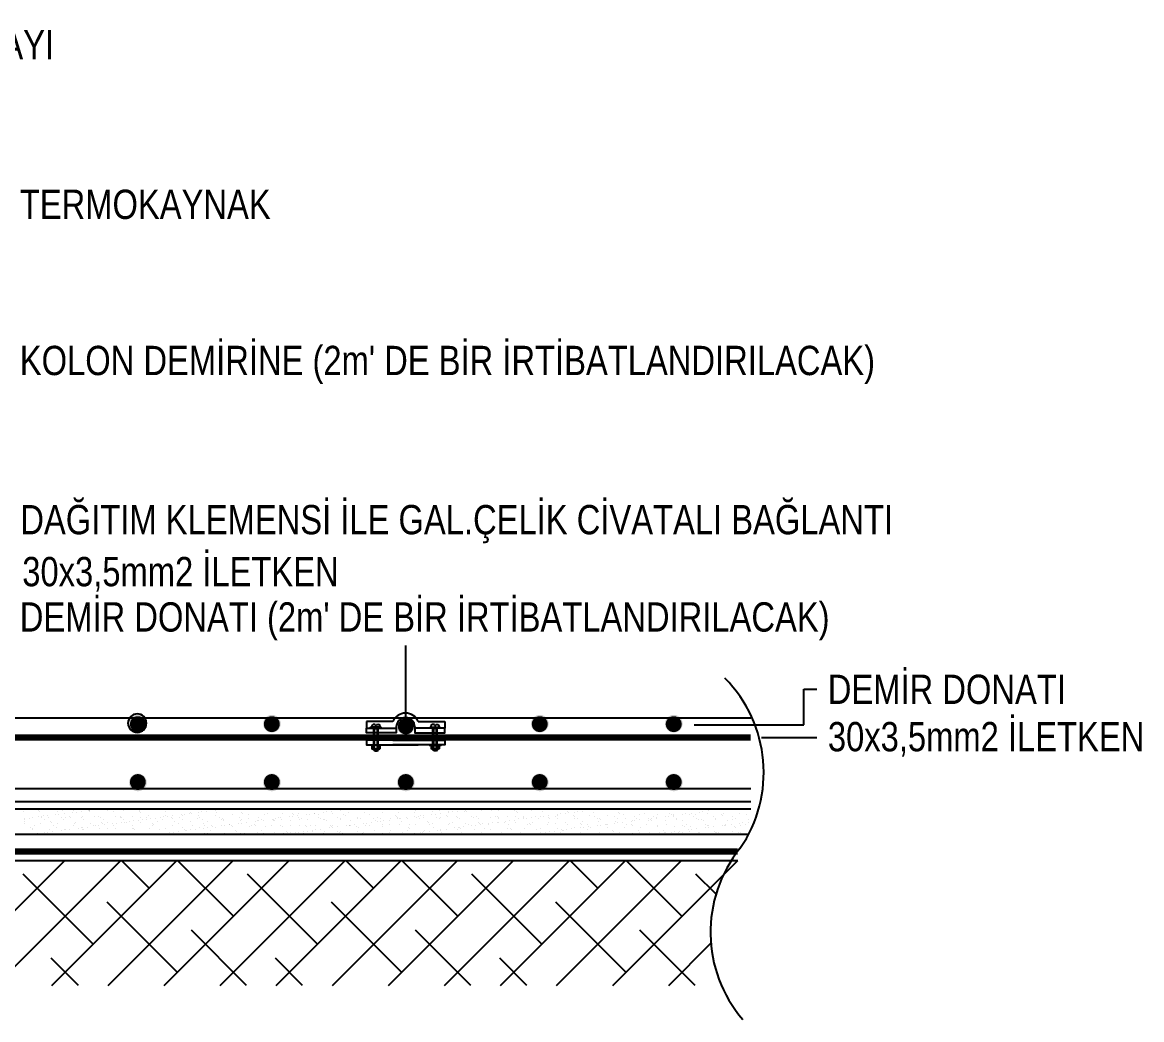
# Model space of a CAD drawing. Header units: millimetres. Extents: x -1335 to 33749, y 2338 to 5277.
# Drawn here: x 8747 to 9258, y 3627 to 4082 of the extents above; entities that cross this region are included whole.
import ezdxf

# ---------------------------------------------------------------- set-up
doc = ezdxf.new("R2010")
doc.units = ezdxf.units.MM
doc.layers.add('SEMBOL', color=51, linetype='Continuous', lineweight=0)
doc.styles.add('ELEKTRIK', font='arial.ttf', dxfattribs={"height": 0.2})

# ---------------------------------------------------------------- blocks, each defined once
blk = doc.blocks.new('B')
at = {"layer": 'SEMBOL'}
h = blk.add_hatch(color=256, dxfattribs=at)
edge = h.paths.add_edge_path()
edge.add_arc((0, 0), 3.48, 540, 900, ccw=False)
blk = doc.blocks.new('Hex Nut - 10 mm side')
at = {"color": 0, "linetype": 'Continuous'}
for p, q in [((-9.2, -6.8), (-9.2, 6.8)), ((-0.7, 9.1), (-8.5, 9.1)), ((-0.7, 4.5), (-8.5, 4.5)), ((0, -6.8), (0, 6.8)), ((-0.7, -4.5), (-8.5, -4.5)), ((-0.7, -9.1), (-8.5, -9.1))]:
    blk.add_line(p, q, dxfattribs=at)
for centre, radius, start, end in [((-5, 6.8), 4.19, 147.1328, 212.8672), ((6.6, 0), 15.7, 163.2214, 196.7786), ((-4.2, 6.8), 4.19, 327.1328, 32.8672), ((-15.7, 0), 15.7, 343.2214, 16.7787), ((-5, -6.8), 4.19, 147.1328, 212.8672), ((-4.2, -6.8), 4.19, 327.1328, 32.8672)]:
    blk.add_arc(centre, radius, start, end, dxfattribs=at)
blk = doc.blocks.new('buat')
blk.add_hatch(color=256).paths.add_polyline_path([(-3.39, 0.39, 1), (3.88, 0.39, 1)])
blk.add_circle((0.25, 0.39), 3.64)

msp = doc.modelspace()

# ---------------------------------------------------------------- linework, layer by layer
for p, q in [((8922.39, 3761.16), (8922.39, 3798.13)), ((9104.01, 3761.85), (9104.01, 3778.16)), ((9104.01, 3778.16), (9109.95, 3778.16)), ((8916.5, 3763.42), (8904.4, 3763.42)), ((8904.4, 3763.42), (8904.4, 3760.3)), ((8906.79, 3760.78), (8906.79, 3761.18)), ((8910.72, 3760.78), (8906.79, 3760.78)), ((8908.48, 3761.96), (8907.57, 3761.96)), ((8907.77, 3750.39), (8907.77, 3760.78)), ((8907.77, 3760.19), (8909.74, 3760.19)), ((8908.1, 3750.39), (8908.1, 3760.19)), ((8908.48, 3761.96), (8908.48, 3761.49)), ((8909.03, 3761.49), (8908.48, 3761.49)), ((8909.03, 3761.96), (8909.93, 3761.96)), ((8909.03, 3761.96), (8909.03, 3761.49)), ((8909.41, 3750.39), (8909.41, 3760.19)), ((8909.74, 3750.39), (8909.74, 3760.78)), ((8910.72, 3760.78), (8910.72, 3761.18)), ((8918.05, 3760.93), (8918.05, 3758.24)), ((8926.48, 3760.93), (8926.48, 3758.24)), ((8928.04, 3763.42), (8940.14, 3763.42)), ((8933.82, 3760.78), (8933.82, 3761.18)), ((8933.82, 3760.78), (8937.75, 3760.78)), ((8935.51, 3761.96), (8934.6, 3761.96)), ((8934.8, 3750.39), (8934.8, 3760.78)), ((8936.77, 3760.19), (8934.8, 3760.19)), ((8935.12, 3750.39), (8935.12, 3760.19)), ((8935.51, 3761.96), (8935.51, 3761.49)), ((8935.51, 3761.49), (8936.06, 3761.49)), ((8936.06, 3761.96), (8936.06, 3761.49)), ((8936.06, 3761.96), (8936.96, 3761.96)), ((8936.44, 3750.39), (8936.44, 3760.19)), ((8936.77, 3750.39), (8936.77, 3760.78)), ((8937.75, 3760.78), (8937.75, 3761.18)), ((8940.14, 3763.42), (8940.14, 3760.3)), ((9053.97, 3761.85), (9104.01, 3761.85)), ((9084.7, 3756.15), (9109.95, 3756.15)), ((8907.77, 3750.39), (8909.74, 3750.39)), ((8908.1, 3750.07), (8907.77, 3750.39)), ((8908.1, 3750.07), (8909.41, 3750.07)), ((8909.41, 3750.07), (8909.74, 3750.39)), ((8935.12, 3750.07), (8934.8, 3750.39)), ((8936.77, 3750.39), (8934.8, 3750.39)), ((8936.44, 3750.07), (8935.12, 3750.07)), ((8936.44, 3750.07), (8936.77, 3750.39)), ((9079.84, 3726.69), (8641.55, 3726.69)), ((9079.84, 3723.39), (8638.25, 3723.39)), ((8747.99, 3722.28), (8747.99, 3722.28)), ((8748.49, 3719.01), (8748.49, 3719.01)), ((8750.39, 3723.14), (8750.39, 3723.14)), ((8750.84, 3719.32), (8750.84, 3719.32)), ((8751.91, 3719.56), (8751.91, 3719.56)), ((8754.09, 3723.16), (8754.09, 3723.16)), ((8754.63, 3722.67), (8754.63, 3722.67)), ((8754.77, 3719.84), (8754.77, 3719.84)), ((8755.4, 3722.24), (8755.4, 3722.24)), ((8756.13, 3719.49), (8756.13, 3719.49)), ((8756.28, 3720.04), (8756.28, 3720.04)), ((8757.15, 3720.36), (8757.15, 3720.36)), ((8758.64, 3720.35), (8758.64, 3720.35)), ((8759.41, 3723.16), (8759.41, 3723.16)), ((8759.49, 3719.66), (8759.49, 3719.66)), ((8762.57, 3720.87), (8762.57, 3720.87)), ((8763.22, 3722.53), (8763.22, 3722.53)), ((8764.08, 3721.06), (8764.08, 3721.06)), ((8765.15, 3719.5), (8765.15, 3719.5)), ((8765.85, 3722.9), (8765.85, 3722.9)), ((8766.43, 3721.37), (8766.43, 3721.37)), ((8766.9, 3719.63), (8766.9, 3719.63)), ((8768.43, 3723.17), (8768.43, 3723.17)), ((8768.73, 3720.26), (8768.73, 3720.26)), ((8769.27, 3719.77), (8769.27, 3719.77)), ((8770.36, 3721.89), (8770.36, 3721.89)), ((8770.8, 3722.62), (8770.8, 3722.62)), ((8771.87, 3722.09), (8771.87, 3722.09)), ((8774.16, 3719.52), (8774.16, 3719.52)), ((8774.22, 3722.4), (8774.22, 3722.4)), ((8774.72, 3719.91), (8774.72, 3719.91)), ((8777.44, 3723.19), (8777.44, 3723.19)), ((8777.44, 3722.81), (8777.44, 3722.81)), ((8777.97, 3722.32), (8777.97, 3722.32)), ((8778.16, 3722.92), (8778.16, 3722.92)), ((8778.21, 3722.59), (8778.21, 3722.59)), ((8779.66, 3723.12), (8779.66, 3723.12)), ((8780.49, 3720.01), (8780.49, 3720.01)), ((8782.3, 3720), (8782.3, 3720)), ((8783.18, 3719.53), (8783.18, 3719.53)), ((8786.03, 3722.87), (8786.03, 3722.87)), ((8786.46, 3723.21), (8786.46, 3723.21)), ((8789.19, 3722.55), (8789.19, 3722.55)), ((8789.7, 3719.97), (8789.7, 3719.97)), ((8792.08, 3719.91), (8792.08, 3719.91)), ((8792.2, 3719.55), (8792.2, 3719.55)), ((8792.61, 3719.42), (8792.61, 3719.42)), ((8793.61, 3722.97), (8793.61, 3722.97)), ((8795.48, 3723.22), (8795.48, 3723.22)), ((8797.52, 3720.25), (8797.52, 3720.25)), ((8800.78, 3722.45), (8800.78, 3722.45)), ((8801.01, 3722.93), (8801.01, 3722.93)), ((8801.22, 3719.57), (8801.22, 3719.57)), ((8801.31, 3721.96), (8801.31, 3721.96)), ((8803.83, 3719.65), (8803.83, 3719.65)), ((8804.49, 3723.24), (8804.49, 3723.24)), ((8805.1, 3720.35), (8805.1, 3720.35)), ((8805.72, 3719.05), (8805.72, 3719.05)), ((8808.07, 3719.36), (8808.07, 3719.36)), ((8808.84, 3723.21), (8808.84, 3723.21)), ((8810.23, 3719.58), (8810.23, 3719.58)), ((8812, 3719.88), (8812, 3719.88)), ((8812.51, 3720.31), (8812.51, 3720.31)), ((8812.54, 3722.19), (8812.54, 3722.19)), ((8813.51, 3723.26), (8813.51, 3723.26)), ((8813.51, 3720.07), (8813.51, 3720.07)), ((8815.42, 3719.55), (8815.42, 3719.55)), ((8815.86, 3720.38), (8815.86, 3720.38)), ((8815.95, 3719.06), (8815.95, 3719.06)), ((8816.41, 3723.31), (8816.41, 3723.31)), ((8819.25, 3719.6), (8819.25, 3719.6)), ((8819.8, 3720.9), (8819.8, 3720.9)), ((8820.33, 3720.59), (8820.33, 3720.59)), ((8821.3, 3721.1), (8821.3, 3721.1)), ((8822.53, 3723.27), (8822.53, 3723.27)), ((8823.66, 3721.41), (8823.66, 3721.41)), ((8823.82, 3723.27), (8823.82, 3723.27)), ((8824.12, 3722.09), (8824.12, 3722.09)), ((8824.66, 3721.61), (8824.66, 3721.61)), ((8827.18, 3719.3), (8827.18, 3719.3)), ((8827.59, 3721.93), (8827.59, 3721.93)), ((8827.91, 3720.69), (8827.91, 3720.69)), ((8828.27, 3719.62), (8828.27, 3719.62)), ((8829.1, 3722.13), (8829.1, 3722.13)), ((8831.45, 3722.44), (8831.45, 3722.44)), ((8831.54, 3723.29), (8831.54, 3723.29)), ((8835.32, 3720.65), (8835.32, 3720.65)), ((8835.39, 3722.95), (8835.39, 3722.95)), ((8835.88, 3721.84), (8835.88, 3721.84)), ((8836.89, 3723.15), (8836.89, 3723.15)), ((8837.28, 3719.63), (8837.28, 3719.63)), ((8838.76, 3719.2), (8838.76, 3719.2)), ((8840.56, 3723.31), (8840.56, 3723.31)), ((8843.14, 3720.94), (8843.14, 3720.94)), ((8846.3, 3719.65), (8846.3, 3719.65)), ((8847.47, 3721.74), (8847.47, 3721.74)), ((8848, 3721.25), (8848, 3721.25)), ((8849.58, 3723.32), (8849.58, 3723.32)), ((8850.72, 3721.03), (8850.72, 3721.03)), ((8855.32, 3719.67), (8855.32, 3719.67)), ((8858.12, 3721), (8858.12, 3721)), ((8858.6, 3723.34), (8858.6, 3723.34)), ((8859.22, 3721.48), (8859.22, 3721.48)), ((8862.94, 3719.09), (8862.94, 3719.09)), ((8864.33, 3719.68), (8864.33, 3719.68)), ((8865.3, 3719.4), (8865.3, 3719.4)), ((8865.94, 3721.28), (8865.94, 3721.28)), ((8867.61, 3723.35), (8867.61, 3723.35)), ((8869.23, 3719.91), (8869.23, 3719.91)), ((8870.74, 3720.11), (8870.74, 3720.11)), ((8870.81, 3721.38), (8870.81, 3721.38)), ((8871.34, 3720.89), (8871.34, 3720.89)), ((8873.09, 3720.42), (8873.09, 3720.42)), ((8873.35, 3719.7), (8873.35, 3719.7)), ((8873.52, 3721.38), (8873.52, 3721.38)), ((8876.63, 3723.37), (8876.63, 3723.37)), ((8877.03, 3720.94), (8877.03, 3720.94)), ((8878.53, 3721.14), (8878.53, 3721.14)), ((8880.89, 3721.45), (8880.89, 3721.45)), ((8880.93, 3721.34), (8880.93, 3721.34)), ((8882.37, 3719.72), (8882.37, 3719.72)), ((8882.57, 3721.13), (8882.57, 3721.13)), ((8884.82, 3721.97), (8884.82, 3721.97)), ((8885.65, 3723.39), (8885.65, 3723.39)), ((8886.33, 3722.16), (8886.33, 3722.16)), ((8888.68, 3722.47), (8888.68, 3722.47)), ((8888.75, 3721.62), (8888.75, 3721.62)), ((8891.39, 3719.73), (8891.39, 3719.73)), ((8892.61, 3722.99), (8892.61, 3722.99)), ((8894.12, 3723.19), (8894.12, 3723.19)), ((8894.15, 3721.03), (8894.15, 3721.03)), ((8894.69, 3720.54), (8894.69, 3720.54)), ((8896.33, 3721.72), (8896.33, 3721.72)), ((8900.25, 3719), (8900.25, 3719)), ((8900.4, 3719.75), (8900.4, 3719.75)), ((8901.62, 3718.97), (8901.62, 3718.97)), ((8903.39, 3723.08), (8903.39, 3723.08)), ((8903.74, 3721.68), (8903.74, 3721.68)), ((8905.91, 3720.77), (8905.91, 3720.77)), ((8907.82, 3719.1), (8907.82, 3719.1)), ((8909.42, 3719.76), (8909.42, 3719.76)), ((8910.64, 3718.99), (8910.64, 3718.99)), ((8911.56, 3721.96), (8911.56, 3721.96)), ((8914.61, 3723.31), (8914.61, 3723.31)), ((8915.23, 3719.06), (8915.23, 3719.06)), ((8917.5, 3720.67), (8917.5, 3720.67)), ((8918.03, 3720.18), (8918.03, 3720.18)), ((8918.44, 3719.78), (8918.44, 3719.78)), ((8919.14, 3722.06), (8919.14, 3722.06)), ((8919.66, 3719), (8919.66, 3719)), ((8920.17, 3719.12), (8920.17, 3719.12)), ((8922.53, 3719.43), (8922.53, 3719.43)), ((8923.05, 3719.35), (8923.05, 3719.35)), ((8926.2, 3723.21), (8926.2, 3723.21)), ((8926.46, 3719.95), (8926.46, 3719.95)), ((8926.54, 3722.03), (8926.54, 3722.03)), ((8926.73, 3722.72), (8926.73, 3722.72)), ((8927.45, 3719.8), (8927.45, 3719.8)), ((8927.97, 3720.15), (8927.97, 3720.15)), ((8928.68, 3719.02), (8928.68, 3719.02)), ((8929.25, 3720.42), (8929.25, 3720.42)), ((8930.32, 3720.46), (8930.32, 3720.46)), ((8930.63, 3719.44), (8930.63, 3719.44)), ((8934.25, 3720.98), (8934.25, 3720.98)), ((8934.36, 3722.31), (8934.36, 3722.31)), ((8935.76, 3721.18), (8935.76, 3721.18)), ((8936.47, 3719.81), (8936.47, 3719.81)), ((8937.69, 3719.04), (8937.69, 3719.04)), ((8937.96, 3722.96), (8937.96, 3722.96)), ((8938.04, 3719.41), (8938.04, 3719.41)), ((8938.12, 3721.49), (8938.12, 3721.49)), ((8940.84, 3720.32), (8940.84, 3720.32)), ((8941.37, 3719.83), (8941.37, 3719.83)), ((8941.94, 3722.4), (8941.94, 3722.4)), ((8942.05, 3722), (8942.05, 3722)), ((8943.56, 3722.2), (8943.56, 3722.2)), ((8945.49, 3719.83), (8945.49, 3719.83)), ((8945.86, 3719.69), (8945.86, 3719.69)), ((8945.91, 3722.51), (8945.91, 3722.51)), ((8946.71, 3719.05), (8946.71, 3719.05)), ((8949.35, 3722.37), (8949.35, 3722.37)), ((8949.54, 3722.86), (8949.54, 3722.86)), ((8949.84, 3723.03), (8949.84, 3723.03)), ((8950.08, 3722.37), (8950.08, 3722.37)), ((8951.35, 3723.23), (8951.35, 3723.23)), ((8952.6, 3720.06), (8952.6, 3720.06)), ((8953.44, 3719.79), (8953.44, 3719.79)), ((8954.51, 3719.85), (8954.51, 3719.85)), ((8955.73, 3719.07), (8955.73, 3719.07)), ((8957.17, 3722.65), (8957.17, 3722.65)), ((8960.85, 3719.75), (8960.85, 3719.75)), ((8961.3, 3722.6), (8961.3, 3722.6)), ((8963.52, 3719.86), (8963.52, 3719.86)), ((8964.18, 3719.96), (8964.18, 3719.96)), ((8964.72, 3719.47), (8964.72, 3719.47)), ((8964.74, 3719.08), (8964.74, 3719.08)), ((8964.75, 3722.75), (8964.75, 3722.75)), ((8968.67, 3720.03), (8968.67, 3720.03)), ((8972.16, 3722.71), (8972.16, 3722.71)), ((8972.54, 3719.88), (8972.54, 3719.88)), ((8972.89, 3722.5), (8972.89, 3722.5)), ((8973.42, 3722.01), (8973.42, 3722.01)), ((8973.76, 3719.1), (8973.76, 3719.1)), ((8975.89, 3718.96), (8975.89, 3718.96)), ((8975.94, 3719.7), (8975.94, 3719.7)), ((8976.25, 3720.13), (8976.25, 3720.13)), ((8977.4, 3719.16), (8977.4, 3719.16)), ((8979.76, 3719.47), (8979.76, 3719.47)), ((8979.98, 3722.99), (8979.98, 3722.99)), ((8981.56, 3719.9), (8981.56, 3719.9)), ((8982.78, 3719.12), (8982.78, 3719.12)), ((8983.65, 3720.09), (8983.65, 3720.09)), ((8983.69, 3719.99), (8983.69, 3719.99)), ((8984.65, 3722.25), (8984.65, 3722.25)), ((8985.2, 3720.19), (8985.2, 3720.19)), ((8987.53, 3719.61), (8987.53, 3719.61)), ((8987.55, 3720.5), (8987.55, 3720.5)), ((8987.56, 3723.09), (8987.56, 3723.09)), ((8988.06, 3719.12), (8988.06, 3719.12)), ((8990.57, 3719.91), (8990.57, 3719.91)), ((8991.47, 3720.38), (8991.47, 3720.38)), ((8991.48, 3721.01), (8991.48, 3721.01)), ((8991.8, 3719.13), (8991.8, 3719.13)), ((8992.99, 3721.21), (8992.99, 3721.21)), ((8994.96, 3723.05), (8994.96, 3723.05)), ((8995.34, 3721.52), (8995.34, 3721.52)), ((8996.23, 3722.15), (8996.23, 3722.15)), ((8996.77, 3721.66), (8996.77, 3721.66)), ((8999.05, 3720.47), (8999.05, 3720.47)), ((8999.28, 3722.04), (8999.28, 3722.04)), ((8999.28, 3719.35), (8999.28, 3719.35)), ((8999.59, 3719.93), (8999.59, 3719.93)), ((9000.78, 3722.24), (9000.78, 3722.24)), ((9000.81, 3719.15), (9000.81, 3719.15)), ((9002.79, 3723.34), (9002.79, 3723.34)), ((9003.14, 3722.55), (9003.14, 3722.55)), ((9006.46, 3720.44), (9006.46, 3720.44)), ((9007.07, 3723.07), (9007.07, 3723.07)), ((9007.99, 3721.89), (9007.99, 3721.89)), ((9008.58, 3723.26), (9008.58, 3723.26)), ((9008.61, 3719.94), (9008.61, 3719.94)), ((9009.83, 3719.17), (9009.83, 3719.17)), ((9010.87, 3719.25), (9010.87, 3719.25)), ((9014.28, 3720.72), (9014.28, 3720.72)), ((9017.63, 3719.96), (9017.63, 3719.96)), ((9018.85, 3719.18), (9018.85, 3719.18)), ((9019.57, 3721.79), (9019.57, 3721.79)), ((9020.11, 3721.3), (9020.11, 3721.3)), ((9021.86, 3720.81), (9021.86, 3720.81)), ((9022.63, 3718.99), (9022.63, 3718.99)), ((9026.64, 3719.98), (9026.64, 3719.98)), ((9027.86, 3719.2), (9027.86, 3719.2)), ((9029.27, 3720.78), (9029.27, 3720.78)), ((9031.33, 3721.54), (9031.33, 3721.54)), ((9033.12, 3719), (9033.12, 3719)), ((9034.63, 3719.2), (9034.63, 3719.2)), ((9035.66, 3719.99), (9035.66, 3719.99)), ((9036.88, 3719.22), (9036.88, 3719.22)), ((9036.98, 3719.51), (9036.98, 3719.51)), ((9037.09, 3721.06), (9037.09, 3721.06)), ((9040.92, 3720.03), (9040.92, 3720.03)), ((9042.42, 3720.22), (9042.42, 3720.22)), ((9042.92, 3721.44), (9042.92, 3721.44)), ((9043.45, 3720.95), (9043.45, 3720.95)), ((9044.67, 3721.16), (9044.67, 3721.16)), ((9044.68, 3720.01), (9044.68, 3720.01)), ((9044.78, 3720.53), (9044.78, 3720.53)), ((9045.9, 3719.23), (9045.9, 3719.23)), ((9048.71, 3721.05), (9048.71, 3721.05)), ((9050.22, 3721.25), (9050.22, 3721.25)), ((9052.07, 3721.12), (9052.07, 3721.12)), ((9052.57, 3721.56), (9052.57, 3721.56)), ((9053.69, 3720.03), (9053.69, 3720.03)), ((9054.68, 3721.18), (9054.68, 3721.18)), ((9054.92, 3719.25), (9054.92, 3719.25)), ((9056.51, 3722.08), (9056.51, 3722.08)), ((9058.01, 3722.28), (9058.01, 3722.28)), ((9059.89, 3721.4), (9059.89, 3721.4)), ((9060.37, 3722.59), (9060.37, 3722.59)), ((9062.71, 3720.04), (9062.71, 3720.04)), ((9063.93, 3719.26), (9063.93, 3719.26)), ((9064.3, 3723.1), (9064.3, 3723.1)), ((9065.81, 3723.3), (9065.81, 3723.3)), ((9066.26, 3721.08), (9066.26, 3721.08)), ((9066.8, 3720.59), (9066.8, 3720.59)), ((9067.47, 3721.5), (9067.47, 3721.5)), ((9071.73, 3720.06), (9071.73, 3720.06)), ((9072.95, 3719.28), (9072.95, 3719.28)), ((9074.88, 3721.47), (9074.88, 3721.47)), ((9075.5, 3723.13), (9075.5, 3723.13)), ((9078.02, 3720.82), (9078.02, 3720.82)), ((8748.18, 3716.7), (8748.18, 3716.7)), ((8748.33, 3718.69), (8748.33, 3718.69)), ((8748.44, 3717.82), (8748.44, 3717.82)), ((8751.32, 3715.18), (8751.32, 3715.18)), ((8751.86, 3714.69), (8751.86, 3714.69)), ((8752.09, 3713.99), (8752.09, 3713.99)), ((8752.73, 3715.89), (8752.73, 3715.89)), ((8755.58, 3716.66), (8755.58, 3716.66)), ((8757.35, 3718.71), (8757.35, 3718.71)), ((8759.67, 3714.08), (8759.67, 3714.08)), ((8760.03, 3717.72), (8760.03, 3717.72)), ((8760.56, 3717.23), (8760.56, 3717.23)), ((8761.75, 3715.91), (8761.75, 3715.91)), ((8763.08, 3714.93), (8763.08, 3714.93)), ((8763.4, 3716.95), (8763.4, 3716.95)), ((8766.37, 3718.72), (8766.37, 3718.72)), ((8766.75, 3713.92), (8766.75, 3713.92)), ((8767.08, 3714.05), (8767.08, 3714.05)), ((8769.1, 3714.23), (8769.1, 3714.23)), ((8770.76, 3715.92), (8770.76, 3715.92)), ((8770.98, 3717.04), (8770.98, 3717.04)), ((8771.78, 3717.47), (8771.78, 3717.47)), ((8773.03, 3714.75), (8773.03, 3714.75)), ((8774.54, 3714.94), (8774.54, 3714.94)), ((8774.67, 3714.83), (8774.67, 3714.83)), ((8774.9, 3714.33), (8774.9, 3714.33)), ((8775.2, 3714.34), (8775.2, 3714.34)), ((8775.39, 3718.74), (8775.39, 3718.74)), ((8776.89, 3715.25), (8776.89, 3715.25)), ((8778.39, 3717.01), (8778.39, 3717.01)), ((8779.78, 3715.94), (8779.78, 3715.94)), ((8780.83, 3715.77), (8780.83, 3715.77)), ((8782.33, 3715.97), (8782.33, 3715.97)), ((8782.48, 3714.42), (8782.48, 3714.42)), ((8783.37, 3717.37), (8783.37, 3717.37)), ((8783.9, 3716.88), (8783.9, 3716.88)), ((8784.4, 3718.76), (8784.4, 3718.76)), ((8784.69, 3716.28), (8784.69, 3716.28)), ((8786.21, 3717.29), (8786.21, 3717.29)), ((8786.42, 3714.57), (8786.42, 3714.57)), ((8788.62, 3716.8), (8788.62, 3716.8)), ((8788.8, 3715.96), (8788.8, 3715.96)), ((8789.89, 3714.39), (8789.89, 3714.39)), ((8790.13, 3717), (8790.13, 3717)), ((8792.48, 3717.31), (8792.48, 3717.31)), ((8793.42, 3718.77), (8793.42, 3718.77)), ((8793.79, 3717.39), (8793.79, 3717.39)), ((8795.13, 3717.11), (8795.13, 3717.11)), ((8796.41, 3717.82), (8796.41, 3717.82)), ((8797.71, 3714.67), (8797.71, 3714.67)), ((8797.81, 3715.97), (8797.81, 3715.97)), ((8797.92, 3718.02), (8797.92, 3718.02)), ((8798.01, 3714.47), (8798.01, 3714.47)), ((8798.54, 3713.98), (8798.54, 3713.98)), ((8800.28, 3718.33), (8800.28, 3718.33)), ((8801.2, 3717.35), (8801.2, 3717.35)), ((8802.44, 3718.79), (8802.44, 3718.79)), ((8804.21, 3718.85), (8804.21, 3718.85)), ((8805.28, 3714.77), (8805.28, 3714.77)), ((8806.71, 3717.01), (8806.71, 3717.01)), ((8806.83, 3715.99), (8806.83, 3715.99)), ((8807.25, 3716.52), (8807.25, 3716.52)), ((8809.02, 3717.63), (8809.02, 3717.63)), ((8809.77, 3714.21), (8809.77, 3714.21)), ((8811.45, 3718.81), (8811.45, 3718.81)), ((8812.69, 3714.73), (8812.69, 3714.73)), ((8815.85, 3716.01), (8815.85, 3716.01)), ((8816.6, 3717.73), (8816.6, 3717.73)), ((8818.47, 3716.76), (8818.47, 3716.76)), ((8820.47, 3718.82), (8820.47, 3718.82)), ((8820.51, 3715.01), (8820.51, 3715.01)), ((8821.35, 3714.11), (8821.35, 3714.11)), ((8823.97, 3713.96), (8823.97, 3713.96)), ((8824, 3717.69), (8824, 3717.69)), ((8824.87, 3716.02), (8824.87, 3716.02)), ((8826.33, 3714.27), (8826.33, 3714.27)), ((8828.09, 3715.11), (8828.09, 3715.11)), ((8829.49, 3718.84), (8829.49, 3718.84)), ((8830.06, 3716.66), (8830.06, 3716.66)), ((8830.26, 3714.78), (8830.26, 3714.78)), ((8830.59, 3716.17), (8830.59, 3716.17)), ((8831.77, 3714.98), (8831.77, 3714.98)), ((8831.82, 3717.98), (8831.82, 3717.98)), ((8833.11, 3713.86), (8833.11, 3713.86)), ((8833.88, 3716.04), (8833.88, 3716.04)), ((8834.12, 3715.29), (8834.12, 3715.29)), ((8835.5, 3715.08), (8835.5, 3715.08)), ((8838.06, 3715.81), (8838.06, 3715.81)), ((8838.5, 3718.86), (8838.5, 3718.86)), ((8839.3, 3718.71), (8839.3, 3718.71)), ((8839.4, 3718.07), (8839.4, 3718.07)), ((8839.56, 3716.01), (8839.56, 3716.01)), ((8841.81, 3716.4), (8841.81, 3716.4)), ((8841.92, 3716.32), (8841.92, 3716.32)), ((8842.9, 3716.05), (8842.9, 3716.05)), ((8843.32, 3715.36), (8843.32, 3715.36)), ((8845.85, 3716.84), (8845.85, 3716.84)), ((8846.81, 3718.04), (8846.81, 3718.04)), ((8847.36, 3717.03), (8847.36, 3717.03)), ((8847.52, 3718.87), (8847.52, 3718.87)), ((8849.71, 3717.34), (8849.71, 3717.34)), ((8850.52, 3718.94), (8850.52, 3718.94)), ((8850.9, 3715.45), (8850.9, 3715.45)), ((8851.92, 3716.07), (8851.92, 3716.07)), ((8853.4, 3716.3), (8853.4, 3716.3)), ((8853.64, 3717.86), (8853.64, 3717.86)), ((8853.93, 3715.81), (8853.93, 3715.81)), ((8854.63, 3718.32), (8854.63, 3718.32)), ((8855.15, 3718.06), (8855.15, 3718.06)), ((8856.54, 3718.89), (8856.54, 3718.89)), ((8857.5, 3718.37), (8857.5, 3718.37)), ((8858.31, 3715.42), (8858.31, 3715.42)), ((8860.93, 3716.09), (8860.93, 3716.09)), ((8861.44, 3718.89), (8861.44, 3718.89)), ((8862.11, 3718.84), (8862.11, 3718.84)), ((8862.21, 3718.41), (8862.21, 3718.41)), ((8862.64, 3718.35), (8862.64, 3718.35)), ((8865.16, 3716.04), (8865.16, 3716.04)), ((8865.56, 3718.9), (8865.56, 3718.9)), ((8866.13, 3715.7), (8866.13, 3715.7)), ((8869.62, 3718.38), (8869.62, 3718.38)), ((8869.95, 3716.1), (8869.95, 3716.1)), ((8873.71, 3715.8), (8873.71, 3715.8)), ((8873.86, 3718.59), (8873.86, 3718.59)), ((8874.57, 3718.92), (8874.57, 3718.92)), ((8876.74, 3715.94), (8876.74, 3715.94)), ((8877.28, 3715.46), (8877.28, 3715.46)), ((8877.44, 3718.66), (8877.44, 3718.66)), ((8878.97, 3716.12), (8878.97, 3716.12)), ((8881.11, 3715.76), (8881.11, 3715.76)), ((8881.2, 3713.99), (8881.2, 3713.99)), ((8883.56, 3714.3), (8883.56, 3714.3)), ((8883.59, 3718.94), (8883.59, 3718.94)), ((8885.02, 3718.76), (8885.02, 3718.76)), ((8885.45, 3718.49), (8885.45, 3718.49)), ((8885.98, 3718), (8885.98, 3718)), ((8887.49, 3714.82), (8887.49, 3714.82)), ((8887.99, 3716.14), (8887.99, 3716.14)), ((8888.5, 3715.69), (8888.5, 3715.69)), ((8888.93, 3716.04), (8888.93, 3716.04)), ((8889, 3715.02), (8889, 3715.02)), ((8891.35, 3715.33), (8891.35, 3715.33)), ((8892.42, 3718.72), (8892.42, 3718.72)), ((8892.61, 3718.95), (8892.61, 3718.95)), ((8895.28, 3715.85), (8895.28, 3715.85)), ((8896.51, 3716.14), (8896.51, 3716.14)), ((8896.79, 3716.04), (8896.79, 3716.04)), ((8897, 3716.15), (8897, 3716.15)), ((8897.21, 3718.23), (8897.21, 3718.23)), ((8899.14, 3716.35), (8899.14, 3716.35)), ((8900.09, 3715.59), (8900.09, 3715.59)), ((8900.62, 3715.1), (8900.62, 3715.1)), ((8903.08, 3716.87), (8903.08, 3716.87)), ((8903.92, 3716.1), (8903.92, 3716.1)), ((8904.58, 3717.07), (8904.58, 3717.07)), ((8906.02, 3716.17), (8906.02, 3716.17)), ((8906.94, 3717.38), (8906.94, 3717.38)), ((8908.79, 3718.13), (8908.79, 3718.13)), ((8909.33, 3717.64), (8909.33, 3717.64)), ((8910.87, 3717.9), (8910.87, 3717.9)), ((8911.74, 3716.39), (8911.74, 3716.39)), ((8911.85, 3715.33), (8911.85, 3715.33)), ((8912.38, 3718.1), (8912.38, 3718.1)), ((8914.73, 3718.41), (8914.73, 3718.41)), ((8915.04, 3716.19), (8915.04, 3716.19)), ((8918.67, 3718.92), (8918.67, 3718.92)), ((8919.32, 3716.48), (8919.32, 3716.48)), ((8920.55, 3717.87), (8920.55, 3717.87)), ((8923.43, 3715.23), (8923.43, 3715.23)), ((8923.97, 3714.74), (8923.97, 3714.74)), ((8924.05, 3716.2), (8924.05, 3716.2)), ((8926.73, 3716.45), (8926.73, 3716.45)), ((8930.81, 3713.86), (8930.81, 3713.86)), ((8932.14, 3717.78), (8932.14, 3717.78)), ((8932.67, 3717.29), (8932.67, 3717.29)), ((8933.07, 3716.22), (8933.07, 3716.22)), ((8934.55, 3716.73), (8934.55, 3716.73)), ((8935.19, 3714.98), (8935.19, 3714.98)), ((8938.43, 3714.03), (8938.43, 3714.03)), ((8940.79, 3714.34), (8940.79, 3714.34)), ((8942.09, 3716.24), (8942.09, 3716.24)), ((8942.13, 3716.83), (8942.13, 3716.83)), ((8943.89, 3717.52), (8943.89, 3717.52)), ((8944.72, 3714.86), (8944.72, 3714.86)), ((8946.04, 3714.11), (8946.04, 3714.11)), ((8946.23, 3715.06), (8946.23, 3715.06)), ((8946.78, 3714.88), (8946.78, 3714.88)), ((8947.31, 3714.39), (8947.31, 3714.39)), ((8948.58, 3715.37), (8948.58, 3715.37)), ((8949.53, 3716.79), (8949.53, 3716.79)), ((8951.11, 3716.25), (8951.11, 3716.25)), ((8952.51, 3715.88), (8952.51, 3715.88)), ((8953.62, 3714.21), (8953.62, 3714.21)), ((8954.02, 3716.08), (8954.02, 3716.08)), ((8955.48, 3717.42), (8955.48, 3717.42)), ((8956.01, 3716.93), (8956.01, 3716.93)), ((8956.37, 3716.39), (8956.37, 3716.39)), ((8957.35, 3717.07), (8957.35, 3717.07)), ((8958.53, 3714.62), (8958.53, 3714.62)), ((8960.12, 3716.27), (8960.12, 3716.27)), ((8960.31, 3716.91), (8960.31, 3716.91)), ((8961.03, 3714.17), (8961.03, 3714.17)), ((8961.81, 3717.11), (8961.81, 3717.11)), ((8964.17, 3717.42), (8964.17, 3717.42)), ((8964.93, 3717.17), (8964.93, 3717.17)), ((8967.24, 3717.16), (8967.24, 3717.16)), ((8968.1, 3717.94), (8968.1, 3717.94)), ((8968.85, 3714.45), (8968.85, 3714.45)), ((8969.14, 3716.28), (8969.14, 3716.28)), ((8969.61, 3718.13), (8969.61, 3718.13)), ((8970.12, 3714.52), (8970.12, 3714.52)), ((8970.65, 3714.03), (8970.65, 3714.03)), ((8971.96, 3718.44), (8971.96, 3718.44)), ((8972.34, 3717.13), (8972.34, 3717.13)), ((8976.43, 3714.55), (8976.43, 3714.55)), ((8978.16, 3716.3), (8978.16, 3716.3)), ((8978.82, 3717.06), (8978.82, 3717.06)), ((8979.36, 3716.57), (8979.36, 3716.57)), ((8980.16, 3717.41), (8980.16, 3717.41)), ((8981.88, 3714.27), (8981.88, 3714.27)), ((8983.83, 3714.51), (8983.83, 3714.51)), ((8987.17, 3716.32), (8987.17, 3716.32)), ((8987.74, 3717.51), (8987.74, 3717.51)), ((8990.58, 3716.81), (8990.58, 3716.81)), ((8991.66, 3714.8), (8991.66, 3714.8)), ((8993.46, 3714.17), (8993.46, 3714.17)), ((8994.15, 3713.87), (8994.15, 3713.87)), ((8995.15, 3717.48), (8995.15, 3717.48)), ((8995.66, 3714.07), (8995.66, 3714.07)), ((8996.19, 3716.33), (8996.19, 3716.33)), ((8998.01, 3714.38), (8998.01, 3714.38)), ((8999.23, 3714.89), (8999.23, 3714.89)), ((9001.95, 3714.89), (9001.95, 3714.89)), ((9002.17, 3716.71), (9002.17, 3716.71)), ((9002.7, 3716.22), (9002.7, 3716.22)), ((9002.97, 3717.76), (9002.97, 3717.76)), ((9003.45, 3715.09), (9003.45, 3715.09)), ((9005.21, 3716.35), (9005.21, 3716.35)), ((9005.22, 3713.91), (9005.22, 3713.91)), ((9005.81, 3715.4), (9005.81, 3715.4)), ((9006.64, 3714.86), (9006.64, 3714.86)), ((9009.74, 3715.92), (9009.74, 3715.92)), ((9010.55, 3717.85), (9010.55, 3717.85)), ((9011.25, 3716.12), (9011.25, 3716.12)), ((9011.4, 3718.76), (9011.4, 3718.76)), ((9013.6, 3716.43), (9013.6, 3716.43)), ((9013.92, 3716.45), (9013.92, 3716.45)), ((9014.23, 3716.37), (9014.23, 3716.37)), ((9014.46, 3715.14), (9014.46, 3715.14)), ((9017.53, 3716.95), (9017.53, 3716.95)), ((9017.95, 3717.82), (9017.95, 3717.82)), ((9019.04, 3717.15), (9019.04, 3717.15)), ((9021.4, 3717.46), (9021.4, 3717.46)), ((9022.04, 3715.24), (9022.04, 3715.24)), ((9023.24, 3716.38), (9023.24, 3716.38)), ((9025.33, 3717.97), (9025.33, 3717.97)), ((9025.51, 3716.35), (9025.51, 3716.35)), ((9025.77, 3718.1), (9025.77, 3718.1)), ((9026.04, 3715.86), (9026.04, 3715.86)), ((9026.84, 3718.17), (9026.84, 3718.17)), ((9029.19, 3718.48), (9029.19, 3718.48)), ((9029.45, 3715.2), (9029.45, 3715.2)), ((9032.26, 3716.4), (9032.26, 3716.4)), ((9033.35, 3718.2), (9033.35, 3718.2)), ((9034.21, 3718.89), (9034.21, 3718.89)), ((9034.75, 3718.41), (9034.75, 3718.41)), ((9037.27, 3716.1), (9037.27, 3716.1)), ((9037.27, 3715.48), (9037.27, 3715.48)), ((9040.76, 3718.16), (9040.76, 3718.16)), ((9041.28, 3716.42), (9041.28, 3716.42)), ((9044.85, 3715.58), (9044.85, 3715.58)), ((9045.97, 3718.64), (9045.97, 3718.64)), ((9048.58, 3718.44), (9048.58, 3718.44)), ((9048.85, 3716), (9048.85, 3716)), ((9049.39, 3715.51), (9049.39, 3715.51)), ((9050.29, 3716.43), (9050.29, 3716.43)), ((9051.38, 3713.91), (9051.38, 3713.91)), ((9052.26, 3715.54), (9052.26, 3715.54)), ((9052.89, 3714.1), (9052.89, 3714.1)), ((9055.24, 3714.41), (9055.24, 3714.41)), ((9056.16, 3718.54), (9056.16, 3718.54)), ((9057.56, 3718.54), (9057.56, 3718.54)), ((9058.09, 3718.05), (9058.09, 3718.05)), ((9059.18, 3714.93), (9059.18, 3714.93)), ((9059.31, 3716.45), (9059.31, 3716.45)), ((9060.08, 3715.82), (9060.08, 3715.82)), ((9060.61, 3715.74), (9060.61, 3715.74)), ((9060.68, 3715.13), (9060.68, 3715.13)), ((9063.04, 3715.44), (9063.04, 3715.44)), ((9063.57, 3718.5), (9063.57, 3718.5)), ((9066.97, 3715.96), (9066.97, 3715.96)), ((9067.66, 3715.92), (9067.66, 3715.92)), ((9068.33, 3716.46), (9068.33, 3716.46)), ((9068.48, 3716.16), (9068.48, 3716.16)), ((9069.31, 3718.28), (9069.31, 3718.28)), ((9070.83, 3716.47), (9070.83, 3716.47)), ((9071.39, 3718.79), (9071.39, 3718.79)), ((9072.2, 3715.64), (9072.2, 3715.64)), ((9072.73, 3715.15), (9072.73, 3715.15)), ((9074.76, 3716.98), (9074.76, 3716.98)), ((9075.06, 3715.89), (9075.06, 3715.89)), ((9076.27, 3717.18), (9076.27, 3717.18)), ((9077.35, 3716.48), (9077.35, 3716.48)), ((9078.62, 3717.49), (9078.62, 3717.49)), ((9078.97, 3718.88), (9078.97, 3718.88)), ((8628.88, 3711.99), (9078.87, 3711.99)), ((8749.45, 3712.22), (8749.45, 3712.22)), ((8753.51, 3712.18), (8753.51, 3712.18)), ((8754.38, 3712.38), (8754.38, 3712.38)), ((8757.44, 3712.69), (8757.44, 3712.69)), ((8758.47, 3712.24), (8758.47, 3712.24)), ((8758.95, 3712.89), (8758.95, 3712.89)), ((8761.31, 3713.2), (8761.31, 3713.2)), ((8765.24, 3713.72), (8765.24, 3713.72)), ((8765.96, 3712.28), (8765.96, 3712.28)), ((8767.49, 3712.25), (8767.49, 3712.25)), ((8776.5, 3712.27), (8776.5, 3712.27)), ((8777.72, 3712.03), (8777.72, 3712.03)), ((8785.52, 3712.28), (8785.52, 3712.28)), ((8794.54, 3712.3), (8794.54, 3712.3)), ((8803.55, 3712.32), (8803.55, 3712.32)), ((8809.2, 3712.05), (8809.2, 3712.05)), ((8810.74, 3712.21), (8810.74, 3712.21)), ((8812.57, 3712.33), (8812.57, 3712.33)), ((8814.67, 3712.73), (8814.67, 3712.73)), ((8816.18, 3712.93), (8816.18, 3712.93)), ((8816.78, 3712.15), (8816.78, 3712.15)), ((8818.53, 3713.24), (8818.53, 3713.24)), ((8821.59, 3712.35), (8821.59, 3712.35)), ((8821.89, 3713.63), (8821.89, 3713.63)), ((8822.47, 3713.76), (8822.47, 3713.76)), ((8824.19, 3712.11), (8824.19, 3712.11)), ((8830.61, 3712.37), (8830.61, 3712.37)), ((8832.01, 3712.4), (8832.01, 3712.4)), ((8839.59, 3712.49), (8839.59, 3712.49)), ((8839.62, 3712.38), (8839.62, 3712.38)), ((8844.7, 3713.76), (8844.7, 3713.76)), ((8845.23, 3713.27), (8845.23, 3713.27)), ((8846.99, 3712.46), (8846.99, 3712.46)), ((8848.64, 3712.4), (8848.64, 3712.4)), ((8854.81, 3712.74), (8854.81, 3712.74)), ((8856.45, 3713.5), (8856.45, 3713.5)), ((8857.66, 3712.42), (8857.66, 3712.42)), ((8862.39, 3712.84), (8862.39, 3712.84)), ((8866.67, 3712.43), (8866.67, 3712.43)), ((8867.97, 3712.25), (8867.97, 3712.25)), ((8868.04, 3713.4), (8868.04, 3713.4)), ((8868.57, 3712.91), (8868.57, 3712.91)), ((8869.8, 3712.8), (8869.8, 3712.8)), ((8871.9, 3712.77), (8871.9, 3712.77)), ((8873.41, 3712.97), (8873.41, 3712.97)), ((8875.69, 3712.45), (8875.69, 3712.45)), ((8875.76, 3713.28), (8875.76, 3713.28)), ((8877.62, 3713.08), (8877.62, 3713.08)), ((8879.7, 3713.79), (8879.7, 3713.79)), ((8879.8, 3713.15), (8879.8, 3713.15)), ((8884.71, 3712.46), (8884.71, 3712.46)), ((8885.2, 3713.18), (8885.2, 3713.18)), ((8891.38, 3713.05), (8891.38, 3713.05)), ((8891.92, 3712.56), (8891.92, 3712.56)), ((8892.61, 3713.14), (8892.61, 3713.14)), ((8893.72, 3712.48), (8893.72, 3712.48)), ((8900.43, 3713.42), (8900.43, 3713.42)), ((8902.74, 3712.5), (8902.74, 3712.5)), ((8903.14, 3712.79), (8903.14, 3712.79)), ((8908.01, 3713.52), (8908.01, 3713.52)), ((8911.76, 3712.51), (8911.76, 3712.51)), ((8914.73, 3712.69), (8914.73, 3712.69)), ((8915.26, 3712.2), (8915.26, 3712.2)), ((8915.41, 3713.49), (8915.41, 3713.49)), ((8920.78, 3712.53), (8920.78, 3712.53)), ((8923.23, 3713.77), (8923.23, 3713.77)), ((8925.2, 3712.29), (8925.2, 3712.29)), ((8926.48, 3712.44), (8926.48, 3712.44)), ((8929.13, 3712.81), (8929.13, 3712.81)), ((8929.79, 3712.55), (8929.79, 3712.55)), ((8930.64, 3713), (8930.64, 3713)), ((8932.99, 3713.31), (8932.99, 3713.31)), ((8936.92, 3713.83), (8936.92, 3713.83)), ((8938.07, 3712.34), (8938.07, 3712.34)), ((8938.22, 3713.83), (8938.22, 3713.83)), ((8938.81, 3712.56), (8938.81, 3712.56)), ((8947.83, 3712.58), (8947.83, 3712.58)), ((8949.83, 3712.08), (8949.83, 3712.08)), ((8956.84, 3712.6), (8956.84, 3712.6)), ((8965.86, 3712.61), (8965.86, 3712.61)), ((8974.88, 3712.63), (8974.88, 3712.63)), ((8980.07, 3712.01), (8980.07, 3712.01)), ((8982.43, 3712.32), (8982.43, 3712.32)), ((8983.9, 3712.64), (8983.9, 3712.64)), ((8986.36, 3712.84), (8986.36, 3712.84)), ((8987.87, 3713.04), (8987.87, 3713.04)), ((8990.22, 3713.35), (8990.22, 3713.35)), ((8992.91, 3712.66), (8992.91, 3712.66)), ((8994, 3713.68), (8994, 3713.68)), ((9001.93, 3712.68), (9001.93, 3712.68)), ((9003.15, 3712.18), (9003.15, 3712.18)), ((9010.73, 3712.27), (9010.73, 3712.27)), ((9010.95, 3712.69), (9010.95, 3712.69)), ((9016.81, 3713.81), (9016.81, 3713.81)), ((9017.34, 3713.32), (9017.34, 3713.32)), ((9018.14, 3712.24), (9018.14, 3712.24)), ((9019.96, 3712.71), (9019.96, 3712.71)), ((9025.96, 3712.52), (9025.96, 3712.52)), ((9028.56, 3713.56), (9028.56, 3713.56)), ((9028.98, 3712.73), (9028.98, 3712.73)), ((9033.54, 3712.62), (9033.54, 3712.62)), ((9037.3, 3712.05), (9037.3, 3712.05)), ((9038, 3712.74), (9038, 3712.74)), ((9039.65, 3712.36), (9039.65, 3712.36)), ((9040.15, 3713.46), (9040.15, 3713.46)), ((9040.68, 3712.97), (9040.68, 3712.97)), ((9040.94, 3712.58), (9040.94, 3712.58)), ((9043.59, 3712.88), (9043.59, 3712.88)), ((9045.09, 3713.08), (9045.09, 3713.08)), ((9047.02, 3712.76), (9047.02, 3712.76)), ((9047.45, 3713.39), (9047.45, 3713.39)), ((9048.76, 3712.86), (9048.76, 3712.86)), ((9051.91, 3713.2), (9051.91, 3713.2)), ((9056.03, 3712.78), (9056.03, 3712.78)), ((9056.34, 3712.96), (9056.34, 3712.96)), ((9057.25, 3712), (9057.25, 3712)), ((9063.49, 3713.1), (9063.49, 3713.1)), ((9063.75, 3712.93), (9063.75, 3712.93)), ((9064.03, 3712.61), (9064.03, 3712.61)), ((9065.05, 3712.79), (9065.05, 3712.79)), ((9066.27, 3712.01), (9066.27, 3712.01)), ((9071.57, 3713.21), (9071.57, 3713.21)), ((9074.07, 3712.81), (9074.07, 3712.81)), ((9075.25, 3712.84), (9075.25, 3712.84)), ((9075.29, 3712.03), (9075.29, 3712.03)), ((9079.15, 3713.3), (9079.15, 3713.3)), ((8616.93, 3700.05), (9073.89, 3700.05)), ((8709.71, 3642.99), (8766.78, 3700.05)), ((8735.31, 3642.99), (8792.37, 3700.05)), ((8760.9, 3642.99), (8817.96, 3700.05)), ((8786.49, 3642.99), (8843.55, 3700.05)), ((8805.31, 3687.4), (8792.66, 3700.05)), ((8812.09, 3642.99), (8869.15, 3700.05)), ((8843.7, 3674.6), (8818.25, 3700.05)), ((8837.68, 3642.99), (8894.74, 3700.05)), ((8863.27, 3642.99), (8920.33, 3700.05)), ((8888.87, 3642.99), (8945.93, 3700.05)), ((8907.68, 3687.4), (8895.03, 3700.05)), ((8914.46, 3642.99), (8971.52, 3700.05)), ((8946.07, 3674.6), (8920.63, 3700.05)), ((8940.05, 3642.99), (8997.11, 3700.05)), ((8965.64, 3642.99), (9022.71, 3700.05)), ((8991.24, 3642.99), (9048.3, 3700.05)), ((9010.06, 3687.4), (8997.41, 3700.05)), ((9016.83, 3642.99), (9073.89, 3700.05)), ((9048.45, 3674.6), (9023, 3700.05)), ((8779.72, 3661.8), (8747.73, 3693.79)), ((8882.09, 3661.8), (8850.1, 3693.79)), ((8984.46, 3661.8), (8952.47, 3693.79)), ((9064, 3684.64), (9054.84, 3693.79)), ((8818.11, 3649.01), (8786.12, 3681)), ((8920.48, 3649.01), (8888.49, 3681)), ((9022.85, 3649.01), (8990.86, 3681)), ((8849.72, 3642.99), (8824.51, 3668.2)), ((8952.09, 3642.99), (8926.88, 3668.2)), ((9054.47, 3642.99), (9029.25, 3668.2)), ((9042.42, 3642.99), (9061.65, 3662.22)), ((8772.94, 3642.99), (8760.52, 3655.4)), ((8875.31, 3642.99), (8862.9, 3655.4)), ((8977.69, 3642.99), (8965.27, 3655.4))]:
    msp.add_line(p, q)
for points in [[(9079.84, 3732.72), (8680.14, 3732.72), (8680.14, 3765), (8689.55, 3765)], [(8695.03, 3765), (9079.84, 3765)], [(8916.5, 3760.3), (8918.05, 3760.3), (8918.05, 3758.24), (8916.5, 3758.24)], [(8928.04, 3754.84), (8904.4, 3754.84), (8904.4, 3752.77), (8928.04, 3752.77)], [(8916.5, 3754.84), (8940.14, 3754.84), (8940.14, 3752.77), (8916.5, 3752.77)]]:
    msp.add_lwpolyline(points)
at = {"const_width": 3.62}
for points in [[(8798.29, 3762.19, 1), (8801.91, 3762.19, 1)], [(8859.43, 3762.19, 1), (8863.05, 3762.19, 1)], [(8981.72, 3762.19, 1), (8985.34, 3762.19, 1)], [(9042.87, 3762.19, 1), (9046.49, 3762.19, 1)], [(8920.58, 3761.16, 1), (8924.2, 3761.16, 1)], [(8798.29, 3735.77, 1), (8801.91, 3735.77, 1)], [(8859.43, 3735.77, 1), (8863.05, 3735.77, 1)], [(8920.58, 3735.77, 1), (8924.2, 3735.77, 1)], [(8981.72, 3735.77, 1), (8985.34, 3735.77, 1)], [(9042.87, 3735.77, 1), (9046.49, 3735.77, 1)]]:
    msp.add_lwpolyline(points, format="xyb", close=True, dxfattribs=at)
for points in [[(8904.4, 3760.3), (8918.05, 3760.3), (8918.05, 3758.24), (8904.4, 3758.24)], [(8911.51, 3760.5), (8905.99, 3760.5), (8905.99, 3760.3), (8911.51, 3760.3)], [(8940.14, 3760.3), (8926.48, 3760.3), (8926.48, 3758.24), (8940.14, 3758.24)], [(8933.02, 3760.5), (8938.54, 3760.5), (8938.54, 3760.3), (8933.02, 3760.3)], [(8911.51, 3752.58), (8905.99, 3752.58), (8905.99, 3752.77), (8911.51, 3752.77)], [(8933.02, 3752.58), (8938.54, 3752.58), (8938.54, 3752.77), (8933.02, 3752.77)]]:
    msp.add_lwpolyline(points, close=True)
at = {"const_width": 2.9}
for points in [[(8670.57, 3756.04), (9079.84, 3756.04)], [(9073.9, 3704.12), (8663.79, 3704.12)]]:
    msp.add_lwpolyline(points, dxfattribs=at)
for centre, radius, start, end in [((9024.7, 3740.16), 61.06, 325.3279, 44.7808), ((8922.27, 3760.93), 6.29, 23.3966, 156.6034), ((8922.27, 3760.93), 4.22, 0, 180), ((8907.57, 3761.18), 0.787, 90, 180), ((8909.93, 3761.18), 0.787, 0, 90), ((8934.6, 3761.18), 0.787, 90, 180), ((8936.96, 3761.18), 0.787, 0, 90), ((9122.51, 3667.18), 61.06, 141.2198, 220.6727)]:
    msp.add_arc(centre, radius, start, end)

# ---------------------------------------------------------------- block references
at = {"extrusion": (0, 0, -1), "xscale": 1.158212929330557, "yscale": 1.158212939779074, "zscale": -1.158212929472594}
msp.add_blockref('buat', (-8800.1, 3762.19), dxfattribs=at)
at = {"xscale": -1.158212929330557, "yscale": 1.158212939779074, "zscale": 1.158212929472594}
for p in [(8861.28, 3762.36), (8922.42, 3761.33), (8983.57, 3762.36), (9044.71, 3762.36)]:
    msp.add_blockref('B', p, dxfattribs=at)
for name, p, xscale, yscale, zscale, rotation in [('Hex Nut - 10 mm side', (8908.75, 3752.58), 0.1997917171596309, 0.1997917171596309, 0.199791730334023, 90), ('Hex Nut - 10 mm side', (8935.78, 3752.58), -0.1997917171596309, 0.1997917171596309, 0.199791730334023, 270), ('B', (8800.13, 3735.6), 1.158212929330557, 1.158212939779074, 1.158212929330557, 180), ('B', (8861.28, 3735.6), 1.158212929330557, 1.158212939779074, 1.158212929330557, 180), ('B', (8922.42, 3735.6), 1.158212929330557, 1.158212939779074, 1.158212929330557, 180), ('B', (8983.57, 3735.6), 1.158212929330557, 1.158212939779074, 1.158212929330557, 180), ('B', (9044.71, 3735.6), 1.158212929330557, 1.158212939779074, 1.158212929330557, 180)]:
    msp.add_blockref(name, p, dxfattribs=dict(xscale=xscale, yscale=yscale, zscale=zscale, rotation=rotation))

# ---------------------------------------------------------------- texts
at = {"style": 'ELEKTRIK', "width": 0.8}
for s, p in [('TİP TOPRAKLAMA BARASI BAGLANTI DETAYI', (8437.4, 4065.49)), ('TERMOKAYNAK', (8746.21, 3992.67)), ("KOLON DEMİRİNE (2m' DE BİR İRTİBATLANDIRILACAK)", (8746.21, 3921.42)), ('DAĞITIM KLEMENSİ İLE GAL.ÇELİK CİVATALI BAĞLANTI', (8746.45, 3848.8)), ('30x3,5mm2 İLETKEN', (8747.34, 3825.1)), ("DEMİR DONATI (2m' DE BİR İRTİBATLANDIRILACAK)", (8746.21, 3804.41)), ('DEMİR DONATI ', (9115, 3771.4)), ('30x3,5mm2 İLETKEN', (9115.04, 3749.8))]:
    msp.add_text(s, height=13.364, dxfattribs=at).set_placement(p)

doc.saveas('drawing.dxf')
